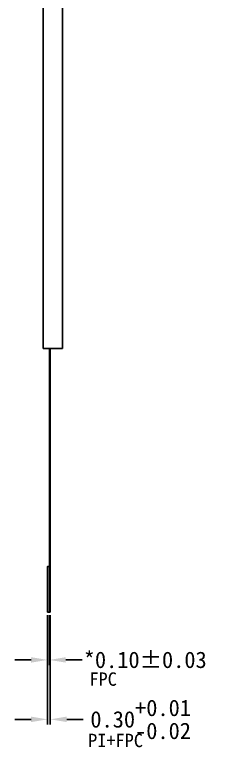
# Model space of a CAD drawing. Header units: millimetres. Extents: x -231 to 142, y 393 to 654.
# Drawn here: x -68.8 to -46, y 491.6 to 571.9 of the extents above; entities that cross this region are included whole.
import ezdxf

# ---------------------------------------------------------------- set-up
doc = ezdxf.new("R2010")
doc.units = ezdxf.units.MM
for name, color, linetype in [('BL-HOU', 7, 'Continuous'), ('DIM（标注）', 3, 'Continuous'), ('FPC', 2, 'Continuous')]:
    doc.layers.add(name, color=color, linetype=linetype)
doc.styles.add('宋体', font='')
doc.styles.get('宋体').set_extended_font_data('SimSun')
doc.dimstyles.get("Standard").update_dxf_attribs({"dimtxt": 1.8, "dimasz": 1.8, "dimexe": 0.58, "dimexo": 0.325, "dimgap": 0.3, "dimtad": 0, "dimzin": 0, "dimdsep": 46, "dimtxsty": 'Standard', "dimcen": 0.3, "dimadec": 0, "dimazin": 0, "dimtfac": 1, "dimtofl": 0, "dimtmove": 0, "dimatfit": 3, "dimfxl": 0.18, "dimtolj": 1, "dimtzin": 0, "dimarcsym": 0})

# ---------------------------------------------------------------- blocks, each defined once
blk = doc.blocks.new('*D8')
at = {"layer": 'Defpoints', "color": 0}
for p in [(-65.164, 506.389), (-64.864, 506.389), (-64.864, 494.621)]:
    blk.add_point(p, dxfattribs=at)
at = {"layer": 'DIM（标注）', "color": 0, "lineweight": -2}
for p, q in [((-65.164, 506.064), (-65.164, 494.041)), ((-64.864, 506.064), (-64.864, 494.041)), ((-66.964, 494.621), (-68.764, 494.621)), ((-63.064, 494.621), (-61.264, 494.621))]:
    blk.add_line(p, q, dxfattribs=at)
at = {"layer": 'DIM（标注）', "color": 0}
for points in [[(-66.964, 494.921), (-66.964, 494.321), (-65.164, 494.621)], [(-63.064, 494.921), (-63.064, 494.321), (-64.864, 494.621)]]:
    blk.add_solid(points, dxfattribs=at)
at = {"layer": 'DIM（标注）', "color": 0, "insert": (-54.964, 494.621), "char_height": 1.8, "attachment_point": 5}
blk.add_mtext('\\A1;0.30\\S+0.01^ -0.02;', dxfattribs=at)
blk = doc.blocks.new('*D25')
at = {"layer": 'Defpoints', "color": 0}
for p in [(-65.164, 506.389), (-64.964, 506.389), (-64.964, 501.138)]:
    blk.add_point(p, dxfattribs=at)
at = {"layer": 'DIM（标注）', "color": 0, "lineweight": -2}
for p, q in [((-65.164, 506.064), (-65.164, 500.558)), ((-64.964, 506.064), (-64.964, 500.558)), ((-66.964, 501.138), (-68.764, 501.138)), ((-63.164, 501.138), (-61.364, 501.138))]:
    blk.add_line(p, q, dxfattribs=at)
at = {"layer": 'DIM（标注）', "color": 0}
for points in [[(-66.964, 501.438), (-66.964, 500.838), (-65.164, 501.138)], [(-63.164, 501.438), (-63.164, 500.838), (-64.964, 501.138)]]:
    blk.add_solid(points, dxfattribs=at)
at = {"layer": 'DIM（标注）', "color": 0, "insert": (-54.464, 501.138), "char_height": 1.8, "attachment_point": 5}
blk.add_mtext('\\A1;*0.10%%P0.03', dxfattribs=at)

msp = doc.modelspace()

# ---------------------------------------------------------------- linework, layer by layer
at = {"layer": 'BL-HOU'}
msp.add_lwpolyline([(-65.633, 535.299), (-63.533, 535.299), (-63.533, 609.999), (-65.633, 609.999)], close=True, dxfattribs=at)
at = {"layer": 'FPC', "color": 20}
for p, q in [((-64.964, 535.299), (-64.964, 506.389)), ((-64.864, 535.299), (-64.864, 506.389))]:
    msp.add_line(p, q, dxfattribs=at)
at = {"layer": 'FPC'}
msp.add_line((-64.964, 506.389), (-64.864, 506.389), dxfattribs=at)
at = {"layer": 'FPC', "color": 20}
msp.add_lwpolyline([(-65.164, 506.389), (-64.964, 506.389), (-64.964, 511.389), (-65.164, 511.389)], close=True, dxfattribs=at)

# ---------------------------------------------------------------- texts
at = {"layer": 'DIM（标注）', "color": 3, "linetype": 'ByBlock', "char_height": 1.47, "width": 13.12159, "attachment_point": 1, "style": '宋体'}
for s, insert in [('FPC', (-60.578, 499.771)), ('PI+FPC', (-60.716, 493.045))]:
    msp.add_mtext(s, dxfattribs=dict(at, insert=insert))

# ---------------------------------------------------------------- dimensions: what is measured, and where the dimension line sits
at = {"layer": 'DIM（标注）', "color": 1}
dim = msp.add_linear_dim(base=(-64.864, 494.621), p1=(-65.164, 506.389), p2=(-64.864, 506.389), dimstyle='Standard', override={"dimgap": 0.3, "dimtol": 1, "dimlim": 0, "dimtp": 0.01, "dimtm": 0.02}, dxfattribs=at)
dim.commit()
dim.dimension.update_dxf_attribs({"geometry": '*D8', "text_midpoint": (-54.964, 494.621)})
at = {"layer": 'DIM（标注）', "color": 3}
dim = msp.add_linear_dim(base=(-64.964, 501.138), p1=(-65.164, 506.389), p2=(-64.964, 506.389), text='*0.10%%P0.03', dimstyle='Standard', dxfattribs=at)
dim.commit()
dim.dimension.update_dxf_attribs({"geometry": '*D25', "text_midpoint": (-54.464, 501.138)})

doc.saveas('drawing.dxf')
